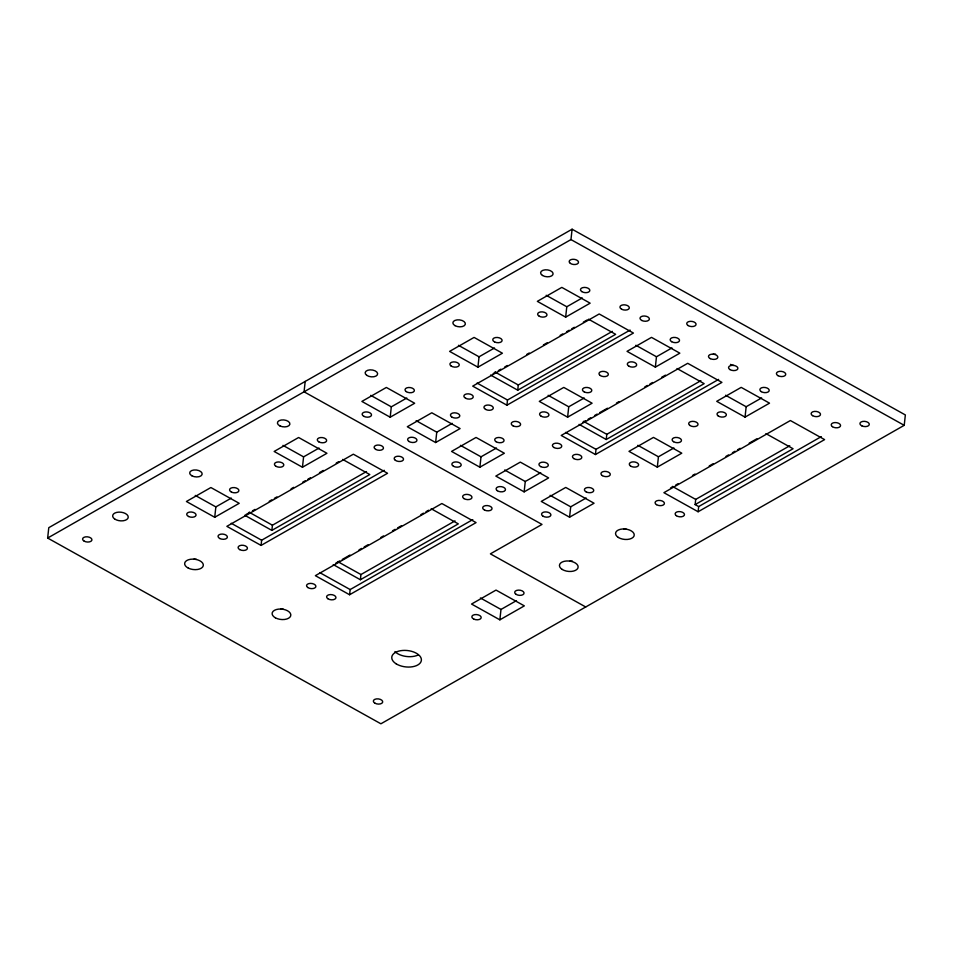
<?xml version="1.0" encoding="UTF-8"?>
<svg xmlns="http://www.w3.org/2000/svg" width="953" height="953" viewBox="0 0 953 953"><rect width="100%" height="100%" fill="white"/><g stroke="black" fill="none" stroke-linecap="round" stroke-linejoin="round"><path stroke-width="1.43" d="M47.65 538.052L48.782 527.676L572.098 229.208L905.35 414.948L904.218 425.324L380.902 723.792L47.65 538.052L570.966 239.584L572.098 229.208M214.723 517.276L239.215 503.315L210.887 487.531L186.407 501.492L214.723 517.276L215.854 506.901L231.317 498.085M261.074 545.414L387.561 473.272L353.337 454.2L226.85 526.342L261.074 545.414L261.634 540.22L384.262 470.294M244.73 515.263L271.867 530.392L272.439 525.21L366.5 471.556M305.186 381.438L304.067 391.814L542.007 524.424L490.39 553.86L585.714 606.978M302.458 467.244L326.939 453.283L298.623 437.498L274.142 451.46L302.458 467.244L303.59 456.868L319.052 448.053M349.584 594.743L476.083 522.601L441.858 503.529L315.36 575.672L349.584 594.743L350.156 589.562L472.771 519.623M333.24 564.605L360.377 579.734L360.949 574.54L455.01 520.898M390.194 417.211L414.674 403.25L386.346 387.454L361.866 401.427L390.194 417.211L391.314 406.836L406.788 398.02M435.628 442.537L460.108 428.576L431.792 412.78L407.3 426.741L435.628 442.537L436.76 432.162L452.222 423.335M477.929 367.179L502.41 353.206L474.082 337.422L449.602 351.383L477.929 367.179L479.049 356.803L494.512 347.976M479.883 467.196L504.363 453.235L476.047 437.451L451.555 451.412L479.883 467.196L481.015 456.821L496.477 448.005M506.925 405.192L633.423 333.05L599.199 313.978L472.7 386.12L506.925 405.192L507.496 400.01L630.112 330.072M490.581 375.053L517.729 390.182L518.289 384.988L612.35 331.346M499.86 619.831L524.341 605.87L496.025 590.086L471.544 604.047L499.86 619.831L500.992 609.455L516.455 600.64M524.138 491.867L548.618 477.906L520.302 462.122L495.822 476.083L524.138 491.867L525.27 481.491L540.732 472.676M565.653 317.135L590.145 303.173L561.817 287.389L537.337 301.351L565.653 317.135L566.785 306.759L582.247 297.944M567.619 417.164L592.099 403.202L563.771 387.418L539.291 401.38L567.619 417.164L568.738 406.788L584.213 397.973M569.572 517.193L594.064 503.232L565.737 487.436L541.256 501.409L569.572 517.193L570.704 506.817L586.166 497.99M595.446 454.533L721.933 382.379L687.709 363.307L561.21 435.45L595.446 454.533L596.006 449.339L718.633 379.401M579.09 424.383L606.239 439.512L606.799 434.33L700.872 380.676M655.354 367.131L679.834 353.17L651.507 337.374L627.026 351.347L655.354 367.131L656.474 356.756L671.936 347.928M657.308 467.149L681.788 453.187L653.472 437.403L628.98 451.365L657.308 467.149L658.44 456.773L673.902 447.958M821.307 436.629L698.68 506.567L695.142 504.59L695.702 499.408L789.763 445.754M698.12 511.749L824.607 439.607L790.382 420.535L663.896 492.677L698.12 511.749L698.68 506.567M745.043 417.116L769.524 403.155L741.196 387.371L716.716 401.332L745.043 417.116L746.163 406.74L761.626 397.925M246.017 514.537L249.877 512.333M252.462 510.856L255.035 509.39M269.211 501.302L271.784 499.837M274.369 498.371L276.942 496.894M291.118 488.818L293.691 487.34M302.709 482.194L305.294 480.729M307.867 479.264L310.44 477.787M319.469 472.64L323.329 470.437M336.218 463.087L338.791 461.621M493.154 373.588L495.739 372.111M498.312 370.646L500.885 369.168M504.756 366.965L507.33 365.499M526.664 354.48L529.237 353.003M543.413 344.926L547.272 342.711M560.161 335.373L562.746 333.895M566.606 331.692L569.179 330.226M571.764 328.749L574.337 327.284M583.355 322.138L587.227 319.934M271.867 530.392L369.8 474.546L342.663 459.417M517.729 390.182L615.662 334.324L588.513 319.195M335.813 563.128L339.685 560.924M342.258 559.459L349.989 555.051M359.007 549.905L361.592 548.428M364.165 546.962L368.025 544.759M380.914 537.409L383.499 535.943M392.517 530.797L395.09 529.32M397.663 527.855L401.535 525.651M420.869 514.632L423.442 513.155M426.015 511.69L428.6 510.212M582.962 422.179L585.535 420.714M588.108 419.237L590.693 417.771M594.553 415.568L597.138 414.09M599.711 412.625L607.442 408.218M616.46 403.071L619.033 401.606M644.812 386.906L647.385 385.429M649.97 383.964L652.543 382.498M661.561 377.352L665.432 375.148M360.377 579.734L458.31 523.876L431.173 508.747M606.239 439.512L704.172 383.654L677.023 368.525M670.567 487.996L673.152 486.53M675.725 485.053L678.298 483.588M692.474 475.499L695.059 474.034M709.235 465.946L713.094 463.742M725.983 456.392L728.557 454.926M732.428 452.723L735.001 451.245M737.574 449.78L740.159 448.315M749.177 443.169L756.908 438.761M695.142 504.59L793.075 448.744L765.926 433.615M570.966 239.584L904.218 425.324M546.188 295.287L566.785 306.759M635.877 345.272L656.474 356.756M725.567 395.257L746.163 406.74M458.453 345.32L479.049 356.803M548.142 395.304L568.738 406.788M637.831 445.301L658.44 456.773M495.024 372.027L518.289 384.988M583.534 421.357L606.799 434.33M672.437 486.435L695.702 499.408M477.072 383.058L507.496 400.01M565.582 432.388L596.006 449.339M370.717 395.352L391.314 406.836M416.151 420.678L436.76 432.162M460.418 445.349L481.015 456.821M504.673 470.008L525.27 481.491M550.107 495.334L570.704 506.817M282.993 445.385L303.59 456.868M480.395 597.972L500.992 609.455M249.162 512.237L272.439 525.21M337.684 561.579L360.949 574.54M195.258 495.429L215.854 506.901M231.222 523.268L261.634 540.22M319.731 572.598L350.156 589.562M283.279 609.181A9.399 5.206 6.2 0 1 280.837 608.919M418.26 654.949A14.879 8.232 6.2 0 1 394.935 651.578M572.396 561.067A9.399 5.206 6.2 0 1 569.977 561.067M626.085 529.07A9.399 5.206 6.2 0 1 623.667 528.712M196.389 559.28A9.399 5.206 6.2 0 1 193.947 559.101M733.822 365.392A4.694 2.597 6.2 0 1 730.498 364.391M715.536 354.135A4.694 2.597 6.2 0 1 713.142 354.147M581.664 291.523A4.694 2.597 6.2 0 0 589.597 291.201A4.694 2.597 6.2 0 0 584.213 287.413A4.694 2.597 6.2 0 0 581.664 291.523M539.255 316.229A4.694 2.597 6.2 0 0 546.915 315.312A4.694 2.597 6.2 0 0 540.78 311.905A4.694 2.597 6.2 0 0 539.255 316.229M542.471 275.453A6.266 3.467 6.2 0 0 552.895 274.631A6.266 3.467 6.2 0 0 545.199 269.818A6.266 3.467 6.2 0 0 542.471 275.453M570.347 263.373A4.694 2.597 6.2 0 0 578.292 263.052A4.694 2.597 6.2 0 0 572.908 259.276A4.694 2.597 6.2 0 0 570.347 263.373M455.046 325.664A6.266 3.467 6.2 0 0 465.255 324.449A6.266 3.467 6.2 0 0 457.071 319.886A6.266 3.467 6.2 0 0 455.046 325.664M494.607 341.948A4.694 2.597 6.2 0 0 502.076 340.757A4.694 2.597 6.2 0 0 495.608 337.541A4.694 2.597 6.2 0 0 494.607 341.948M451.091 365.988A4.694 2.597 6.2 0 0 459.024 365.678A4.694 2.597 6.2 0 0 453.64 361.89A4.694 2.597 6.2 0 0 451.091 365.988M366.726 375.327A6.266 3.467 6.2 0 0 377.317 374.91A6.266 3.467 6.2 0 0 370.133 369.859A6.266 3.467 6.2 0 0 366.726 375.327M406.204 391.588A4.694 2.597 6.2 0 0 414.138 391.266A4.694 2.597 6.2 0 0 408.754 387.49A4.694 2.597 6.2 0 0 406.204 391.588M364.022 416.425A4.694 2.597 6.2 0 0 371.491 415.222A4.694 2.597 6.2 0 0 365.023 412.006A4.694 2.597 6.2 0 0 364.022 416.425M279.896 425.896A6.266 3.467 6.2 0 0 289.855 424.299A6.266 3.467 6.2 0 0 281.23 420.011A6.266 3.467 6.2 0 0 279.896 425.896M318.683 441.763A4.694 2.597 6.2 0 0 326.498 441.156A4.694 2.597 6.2 0 0 320.72 437.546A4.694 2.597 6.2 0 0 318.683 441.763M275.62 466.065A4.694 2.597 6.2 0 0 283.565 465.743A4.694 2.597 6.2 0 0 278.169 461.955A4.694 2.597 6.2 0 0 275.62 466.065M231.412 492.058A4.694 2.597 6.2 0 0 238.869 490.855A4.694 2.597 6.2 0 0 232.413 487.65A4.694 2.597 6.2 0 0 231.412 492.058M188.563 516.49A4.694 2.597 6.2 0 0 196.032 515.299A4.694 2.597 6.2 0 0 189.564 512.083A4.694 2.597 6.2 0 0 188.563 516.49M191.851 475.773A6.266 3.467 6.2 0 0 202.06 474.558A6.266 3.467 6.2 0 0 193.876 469.996A6.266 3.467 6.2 0 0 191.851 475.773M114.61 518.944A7.827 4.336 6.2 0 0 127.845 518.42A7.827 4.336 6.2 0 0 118.863 512.118A7.827 4.336 6.2 0 0 114.61 518.944M84.198 541.161A4.694 2.597 6.2 0 0 91.857 540.256A4.694 2.597 6.2 0 0 85.722 536.837A4.694 2.597 6.2 0 0 84.198 541.161M219.893 538.552A4.694 2.597 6.2 0 0 227.35 537.361A4.694 2.597 6.2 0 0 220.893 534.145A4.694 2.597 6.2 0 0 219.893 538.552M239.715 549.607A4.694 2.597 6.2 0 0 247.363 548.702A4.694 2.597 6.2 0 0 241.24 545.283A4.694 2.597 6.2 0 0 239.715 549.607M188.337 568.131A9.399 5.206 6.2 0 0 203.263 565.725A9.399 5.206 6.2 0 0 190.338 559.304A9.399 5.206 6.2 0 0 188.337 568.131M307.724 587.489A4.694 2.597 6.2 0 0 315.669 587.167A4.694 2.597 6.2 0 0 310.273 583.391A4.694 2.597 6.2 0 0 307.724 587.489M327.784 598.675A4.694 2.597 6.2 0 0 335.73 598.353A4.694 2.597 6.2 0 0 330.334 594.577A4.694 2.597 6.2 0 0 327.784 598.675M275.346 617.794A9.399 5.206 6.2 0 0 290.665 615.972A9.399 5.206 6.2 0 0 278.395 609.134A9.399 5.206 6.2 0 0 275.346 617.794M396.186 663.836A14.879 8.232 6.2 0 0 420.928 661.882A14.879 8.232 6.2 0 0 402.642 650.458A14.879 8.232 6.2 0 0 396.186 663.836M374.97 703.219A4.694 2.597 6.2 0 0 382.618 702.313A4.694 2.597 6.2 0 0 376.495 698.894A4.694 2.597 6.2 0 0 374.97 703.219M562.21 569.441A9.399 5.206 6.2 0 0 577.84 568.214A9.399 5.206 6.2 0 0 566.296 560.995A9.399 5.206 6.2 0 0 562.21 569.441M515.871 594.207A4.694 2.597 6.2 0 0 523.805 593.898A4.694 2.597 6.2 0 0 518.42 590.11A4.694 2.597 6.2 0 0 515.871 594.207M473.701 619.045A4.694 2.597 6.2 0 0 481.158 617.842A4.694 2.597 6.2 0 0 474.701 614.637A4.694 2.597 6.2 0 0 473.701 619.045M656.462 504.637A4.694 2.597 6.2 0 0 664.277 504.03A4.694 2.597 6.2 0 0 658.511 500.42A4.694 2.597 6.2 0 0 656.462 504.637M676.32 515.68A4.694 2.597 6.2 0 0 684.254 515.359A4.694 2.597 6.2 0 0 678.87 511.582A4.694 2.597 6.2 0 0 676.32 515.68M618.318 537.444A9.399 5.206 6.2 0 0 633.948 536.217A9.399 5.206 6.2 0 0 622.404 528.998A9.399 5.206 6.2 0 0 618.318 537.444M861.798 425.836A4.694 2.597 6.2 0 0 869.267 424.633A4.694 2.597 6.2 0 0 862.799 421.417A4.694 2.597 6.2 0 0 861.798 425.836M832.398 426.658A4.694 2.597 6.2 0 0 840.332 426.348A4.694 2.597 6.2 0 0 834.947 422.56A4.694 2.597 6.2 0 0 832.398 426.658M812.54 415.627A4.694 2.597 6.2 0 0 820.354 415.008A4.694 2.597 6.2 0 0 814.589 411.398A4.694 2.597 6.2 0 0 812.54 415.627M778.029 375.685A4.694 2.597 6.2 0 0 785.677 374.767A4.694 2.597 6.2 0 0 779.554 371.36A4.694 2.597 6.2 0 0 778.029 375.685M761.256 391.635A4.694 2.597 6.2 0 0 769.071 391.028A4.694 2.597 6.2 0 0 763.305 387.418A4.694 2.597 6.2 0 0 761.256 391.635M718.205 415.937A4.694 2.597 6.2 0 0 726.138 415.615A4.694 2.597 6.2 0 0 720.754 411.839A4.694 2.597 6.2 0 0 718.205 415.937M688.114 325.557A4.694 2.597 6.2 0 0 695.928 324.949A4.694 2.597 6.2 0 0 690.151 321.34A4.694 2.597 6.2 0 0 688.114 325.557M671.567 341.65A4.694 2.597 6.2 0 0 679.382 341.031A4.694 2.597 6.2 0 0 673.604 337.422A4.694 2.597 6.2 0 0 671.567 341.65M629.183 366.345A4.694 2.597 6.2 0 0 636.652 365.142A4.694 2.597 6.2 0 0 630.183 361.926A4.694 2.597 6.2 0 0 629.183 366.345M641.881 320.506A4.694 2.597 6.2 0 0 649.35 319.303A4.694 2.597 6.2 0 0 642.882 316.086A4.694 2.597 6.2 0 0 641.881 320.506M621.582 309.201A4.694 2.597 6.2 0 0 629.242 308.284A4.694 2.597 6.2 0 0 623.107 304.865A4.694 2.597 6.2 0 0 621.582 309.201M465.743 398.342A4.694 2.597 6.2 0 0 473.212 397.139A4.694 2.597 6.2 0 0 466.744 393.923A4.694 2.597 6.2 0 0 465.743 398.342M485.565 409.397A4.694 2.597 6.2 0 0 493.225 408.492A4.694 2.597 6.2 0 0 487.09 405.073A4.694 2.597 6.2 0 0 485.565 409.397M513.107 425.884A4.694 2.597 6.2 0 0 520.576 424.693A4.694 2.597 6.2 0 0 514.108 421.476A4.694 2.597 6.2 0 0 513.107 425.884M496.096 441.715A4.694 2.597 6.2 0 0 503.911 441.108A4.694 2.597 6.2 0 0 498.145 437.498A4.694 2.597 6.2 0 0 496.096 441.715M451.639 416.914A4.694 2.597 6.2 0 0 459.572 416.592A4.694 2.597 6.2 0 0 454.188 412.816A4.694 2.597 6.2 0 0 451.639 416.914M409.004 441.489A4.694 2.597 6.2 0 0 416.818 440.87A4.694 2.597 6.2 0 0 411.041 437.272A4.694 2.597 6.2 0 0 409.004 441.489M453.485 466.291A4.694 2.597 6.2 0 0 461.133 465.374A4.694 2.597 6.2 0 0 455.01 461.967A4.694 2.597 6.2 0 0 453.485 466.291M395.352 460.323A4.694 2.597 6.2 0 0 403.298 460.001A4.694 2.597 6.2 0 0 397.913 456.225A4.694 2.597 6.2 0 0 395.352 460.323M375.732 449.411A4.694 2.597 6.2 0 0 383.392 448.506A4.694 2.597 6.2 0 0 377.257 445.087A4.694 2.597 6.2 0 0 375.732 449.411M554.015 447.541A4.694 2.597 6.2 0 0 561.674 446.635A4.694 2.597 6.2 0 0 555.539 443.216A4.694 2.597 6.2 0 0 554.015 447.541M573.849 458.596A4.694 2.597 6.2 0 0 581.664 457.976A4.694 2.597 6.2 0 0 575.898 454.367A4.694 2.597 6.2 0 0 573.849 458.596M602.332 475.618A4.694 2.597 6.2 0 0 610.146 475.011A4.694 2.597 6.2 0 0 604.381 471.401A4.694 2.597 6.2 0 0 602.332 475.618M586.262 491.962A4.694 2.597 6.2 0 0 593.719 490.771A4.694 2.597 6.2 0 0 587.262 487.555A4.694 2.597 6.2 0 0 586.262 491.962M540.816 466.648A4.694 2.597 6.2 0 0 548.285 465.445A4.694 2.597 6.2 0 0 541.816 462.229A4.694 2.597 6.2 0 0 540.816 466.648M542.948 516.145A4.694 2.597 6.2 0 0 550.763 515.525A4.694 2.597 6.2 0 0 544.985 511.928A4.694 2.597 6.2 0 0 542.948 516.145M484.541 510.058A4.694 2.597 6.2 0 0 492.01 508.854A4.694 2.597 6.2 0 0 485.542 505.638A4.694 2.597 6.2 0 0 484.541 510.058M464.016 498.61A4.694 2.597 6.2 0 0 471.83 498.002A4.694 2.597 6.2 0 0 466.065 494.393A4.694 2.597 6.2 0 0 464.016 498.61M689.853 425.443A4.694 2.597 6.2 0 0 697.799 425.133A4.694 2.597 6.2 0 0 692.402 421.345A4.694 2.597 6.2 0 0 689.853 425.443M673.521 441.68A4.694 2.597 6.2 0 0 681.335 441.06A4.694 2.597 6.2 0 0 675.57 437.451A4.694 2.597 6.2 0 0 673.521 441.68M630.469 465.969A4.694 2.597 6.2 0 0 638.403 465.648A4.694 2.597 6.2 0 0 633.018 461.871A4.694 2.597 6.2 0 0 630.469 465.969M600.164 375.458A4.694 2.597 6.2 0 0 608.109 375.137A4.694 2.597 6.2 0 0 602.713 371.36A4.694 2.597 6.2 0 0 600.164 375.458M584.296 391.945A4.694 2.597 6.2 0 0 591.765 390.742A4.694 2.597 6.2 0 0 585.297 387.526A4.694 2.597 6.2 0 0 584.296 391.945M541.209 416.258A4.694 2.597 6.2 0 0 548.868 415.341A4.694 2.597 6.2 0 0 542.733 411.922A4.694 2.597 6.2 0 0 541.209 416.258M729.938 369.573A4.694 2.597 6.2 0 0 737.753 368.966A4.694 2.597 6.2 0 0 731.975 365.356A4.694 2.597 6.2 0 0 729.938 369.573M710.33 358.65A4.694 2.597 6.2 0 0 717.8 357.458A4.694 2.597 6.2 0 0 711.331 354.242A4.694 2.597 6.2 0 0 710.33 358.65M497.299 490.688A4.694 2.597 6.2 0 0 505.245 490.366A4.694 2.597 6.2 0 0 499.849 486.578A4.694 2.597 6.2 0 0 497.299 490.688"/></g></svg>
